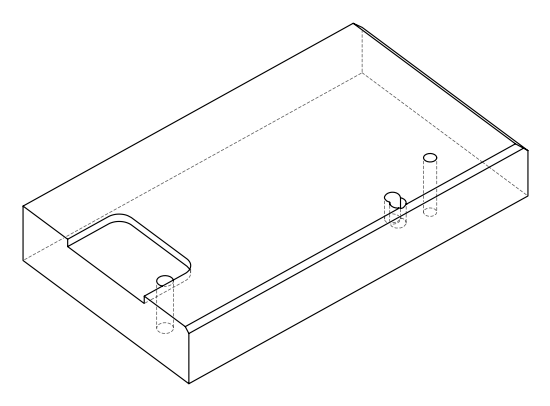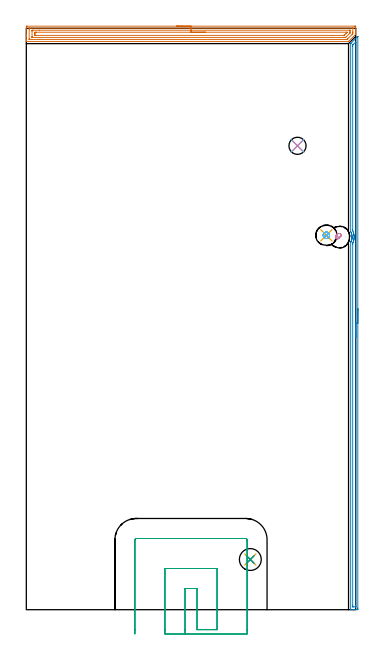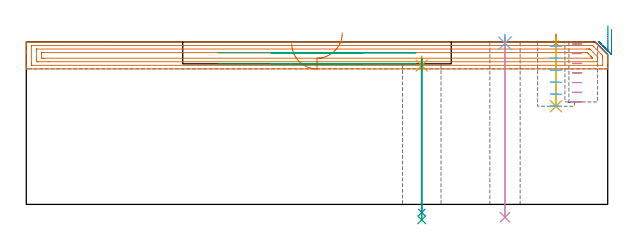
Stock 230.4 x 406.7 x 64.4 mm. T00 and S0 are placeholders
(PLAN: 12 operations, 7 tool changes, 18.7 min)
(1 AREA_MILL | FG_CHAMFER_SURFACE | UGT0205_001 | 7.58 min | 13189 mm3)
(2 AREA_MILL_1 | FG_CHAMFER_SURFACE_1 | UGT0205_001 | 6.57 min | 4970 mm3)
(3 MILL_SLOT | SLOT_PARTIAL_RECTANGULAR | UGT0201_006 | Follow Part, ap 7, ae 75% | 2.19 min | 58237 mm3)
(4 MILL_BLIND_HOLE_FROM_SOLID_MATERIAL | STEP1POCKET | NXT0201_013 | Spiral | 0.78 min | 4194 mm3)
(5 SPOT_DRILL | STEP1HOLE | NXT0321_9005460120000 | 0.03 min | 2 mm3)
(6 SPOT_DRILL_1 | STEP1HOLE_1 | NXT0321_9005460120000 | 0.03 min | 2 mm3)
(7 SPOT_DRILL_2 | STEP1POCKET_1 | NXT0321_9005460120000 | 0.03 min | 7 mm3)
(8 DRILL_THROUGH_HOLE_INTO_CENTER | STEP1HOLE | NXT0301_065 | 0.25 min | 3839 mm3)
(9 DRILL_TO_ENLARGE_THROUGH_HOLE | STEP1HOLE | UGT0301_283 | 0.26 min | 6372 mm3)
(10 DRILL_THROUGH_HOLE_INTO_CENTER_1 | STEP1HOLE_1 | UGT0301_515 | 0.29 min | 7257 mm3)
(11 DRILL_BLIND_HOLE_INTO_CENTER | STEP1POCKET_1 | UGT0301_515 | 0.11 min | 1914 mm3)
(12 MILL_ROUGH_BLIND_HOLE_CONTOUR | STEP1POCKET_1 | NXT0201_013 | Spiral | 0.57 min | 1201 mm3)
(TOOL UGT0205_001 | Chamfer Mill 20 x 3 x 45 deg. | D20 FL50 Z2)
(TOOL UGT0201_006 | End Mill 28 mm | D28 FL25 Z2)
(TOOL NXT0201_013 | ENDMILL 10mm | D10 FL30 Z4)
(TOOL NXT0321_9005460120000 | NC Spot Drill, 142deg, 12mm, Carbide, Uncoated | D12 PA142 FL30 Z2)
(TOOL NXT0301_065 | Carbide Drill 9.4mm [860.1-0940-075A1-MM 2214] | D9.4 PA140 FL98 Z2)
(TOOL UGT0301_283 | Twist Drill 15.3 mm | D15.3 PA118 FL120 Z2)
(TOOL UGT0301_515 | Carbide Drill 12.0 mm | D12 PA118 FL101 Z2)
(OP 1 AREA_MILL)
G17 G21 G94 G90
T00 M6
G54
G17 G0 G90 X105.2 Y408.2 S1061 M3
G43 Z74.4 H0
Z63.7
G94 G1 X105.238 Z62.828 F250.
X105.352 Z61.964
X105.541 Z61.112
X105.803 Z60.28
X106.137 Z59.474
X106.54 Z58.7
X107.009 Z57.964
X107.54 Z57.272
X108.129 Z56.629
X108.772 Z56.04
X109.464 Z55.508
X110.2 Z55.04
X110.974 Z54.637
X111.78 Z54.303
X112.612 Z54.041
X113.464 Z53.852
X114.328 Z53.738
X115.2 Z53.7
X229.311
X229.803 Y408.198 Z53.702
X230.289 Y408.194 Z53.703
X230.391 Y408.191 Z53.705
X230.4 Y407.712 Z54.183
Y405.944 Z55.95
Y405.36 Z56.537
Y405.06 Z56.836
Y404.476 Z57.421
Y404.176 Z57.719
Y403.577 Z58.322
Y403.007 Z58.892
X230.396 Y402.514 Z59.382
X230.39 Y402.492 Z59.404
X230.308 Y402.408 Z59.49
X230.249 Y402.348 Z59.55
X225.79 Y397.888 Z64.009
X225.452 Y397.553 Z64.345
X225.394 Y397.505 Z64.391
X225.344 Y397.5 Z64.4
X0.151
X0.008 Y397.503 Z64.388
X0. Y397.515 Z64.375
Y397.831 Z64.069
Y398.273 Z63.627
Y398.872 Z63.023
Y400.939 Z60.958
Y401.524 Z60.371
Y402.116 Z59.78
Y407.42 Z54.477
X0.003 Y407.712 Z54.185
X0.009 Y408.191 Z53.706
X0.111 Y408.194 Z53.704
X0.597 Y408.2 Z53.7
X115.2
Y406.786 Z55.114
X228.24 Y406.785 Z55.115
X228.329 Y406.784 Z55.116
X228.372 Y406.781 Z55.119
X228.387 Y406.779 Z55.121
X228.39 Y406.769 Z55.131
X228.395 Y406.67 Z55.23
X228.399 Y406.451 Z55.449
Y404.176 Z57.724
X228.398 Y403.801 Z58.099
X228.39 Y403.292 Z58.608
X228.376 Y402.938 Z58.962
X228.019 Y402.57 Z59.33
X227.938 Y402.488 Z59.412
X224.83 Y399.381 Z62.519
X224.452 Y399.005 Z62.895
X224.381 Y398.942 Z62.958
X224.352 Y398.921 Z62.979
X224.302 Y398.919 Z62.981
X224.197 Y398.916 Z62.984
X223.985 Y398.915 Z62.985
X223.56 Y398.914 Z62.986
X2.16 Y398.915 Z62.985
X2.071 Y398.916 Z62.984
X2.028 Y398.919 Z62.981
X2.013 Y398.921 Z62.979
X2.01 Y398.932 Z62.968
X2.005 Y399.03 Z62.87
X2.001 Y399.249 Z62.651
Y405.944 Z55.956
X2.002 Y406.319 Z55.581
X2.01 Y406.699 Z55.201
X2.019 Y406.779 Z55.121
X2.063 Y406.781 Z55.119
X2.169 Y406.784 Z55.116
X2.381 Y406.786 Z55.114
X2.424
X115.2
Y405.372 Z56.528
X226.236 Y405.371 Z56.529
X226.34 Y405.369 Z56.531
X226.377 Y405.367 Z56.533
X226.39 Y405.365 Z56.535
X226.393 Y405.331 Z56.569
X226.397 Y405.223 Z56.677
X226.399 Y405.06 Z56.84
X226.4 Y404.897 Z57.003
Y404.176 Z57.724
X226.399 Y404.014 Z57.886
X226.394 Y403.653 Z58.247
X226.39 Y403.473 Z58.427
X226.375 Y403.386 Z58.514
X226.29 Y403.292 Z58.608
X226.264 Y403.264 Z58.636
X223.56 Y400.56 Z61.34
X223.393 Y400.4 Z61.5
X223.334 Y400.345 Z61.555
X223.27 Y400.335 Z61.565
X222.979 Y400.331 Z61.569
X222.668 Y400.33 Z61.57
X222.09 Y400.329 Z61.571
X4.164
X4.06 Y400.331 Z61.569
X4.023 Y400.333 Z61.567
X4.01 Y400.335 Z61.565
X4.007 Y400.369 Z61.531
X4.003 Y400.477 Z61.423
X4.001 Y400.64 Z61.26
X4. Y400.803 Z61.097
Y404.339 Z57.561
X4.003 Y405.06 Z56.84
X4.005 Y405.218 Z56.682
X4.017 Y405.364 Z56.536
X4.164 Y405.366 Z56.534
X4.743 Y405.37 Z56.53
X9.058 Y405.372 Z56.528
X115.2
Y403.957 Z57.943
X224.185
X224.269 Y403.956 Z57.944
X224.341 Y403.954 Z57.946
X224.384 Y403.951 Z57.949
X224.39 Y403.935 Z57.965
X224.377 Y403.838 Z58.062
X224.294 Y403.749 Z58.151
X224.145 Y403.596 Z58.304
X223.843 Y403.292 Z58.608
X223.702 Y403.151 Z58.749
X222.668 Y402.118 Z59.782
X222.364 Y401.825 Z60.075
X222.275 Y401.75 Z60.15
X222.112 Y401.747 Z60.153
X221.776 Y401.744 Z60.156
X214.196 Y401.743 Z60.157
X6.619
X6.099 Y401.745 Z60.155
X6.043 Y401.747 Z60.153
X6.011 Y401.749 Z60.151
X6.008 Y401.789 Z60.111
X6.003 Y401.978 Z59.922
X6. Y402.356 Z59.544
Y403.241 Z58.659
Y403.292 Z58.608
X6.006 Y403.708 Z58.192
X6.01 Y403.916 Z57.985
X6.022 Y403.951 Z57.949
X6.073 Y403.953 Z57.947
X6.17 Y403.956 Z57.944
X6.84 Y403.957 Z57.943
X7.061
X115.2
X116.072 Z57.981
X116.937 Z58.095
X117.788 Z58.283
X118.62 Z58.546
X119.426 Z58.88
X120.2 Z59.282
X120.936 Z59.751
X121.628 Z60.282
X122.271 Z60.872
X122.86 Z61.515
X123.392 Z62.207
X123.86 Z62.943
X124.263 Z63.716
X124.597 Z64.522
X124.859 Z65.354
X125.048 Z66.206
X125.162 Z67.071
X125.2 Z67.943
G0 Z74.4
M5
M2
(OP 2 AREA_MILL_1)
G17 G21 G94 G90
T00 M6
G54
G17 G0 G90 X231.9 Y210.5 S1061 M3
G43 Z74.4 H0
Z69.4
G94 G1 Y210.462 Z68.528 F250.
Y210.348 Z67.664
Y210.159 Z66.812
Y209.897 Z65.98
Y209.563 Z65.174
Y209.16 Z64.4
Y208.692 Z63.664
Y208.161 Z62.972
Y207.571 Z62.329
Y206.928 Z61.74
Y206.236 Z61.208
Y205.5 Z60.74
Y204.726 Z60.337
Y203.92 Z60.003
Y203.088 Z59.741
Y202.237 Z59.552
Y201.372 Z59.438
Y200.5 Z59.4
Y1.197
X231.899 Y0.631 Z59.401
X231.897 Y0.306
X231.893 Y0.01 Z59.403
X231.58 Y0. Z59.716
X229.836 Z61.458
X228.45 Z62.846
X228.092 Z63.203
X227.163 Z64.137
X227.031 Y0.001 Z64.261
X227.002 Y0.002 Z64.29
X226.903 Y0.01 Z64.388
X226.9 Y0.184 Z64.4
Y256.839
X226.905 Y256.956 Z64.389
X226.909 Y256.975 Z64.385
X227.006 Y257.154 Z64.292
X227.062 Y257.259 Z64.238
X227.263 Y257.703 Z64.033
X227.275 Y257.733 Z64.02
X227.367 Y257.96 Z63.93
X227.444 Y258.153 Z63.85
X227.453 Y258.18 Z63.841
X227.511 Y258.352 Z63.788
X227.591 Y258.598 Z63.708
X227.658 Y258.858 Z63.641
X227.706 Y259.047 Z63.591
X227.779 Y259.431 Z63.516
X227.792 Y259.493 Z63.506
X227.795 Y259.513 Z63.503
X227.841 Y259.869 Z63.454
X227.85 Y259.941 Z63.443
X227.852 Y259.969 Z63.44
X227.874 Y260.232 Z63.42
X227.886 Y260.387 Z63.407
Y260.416 Z63.406
X227.893 Y260.54 Z63.404
X227.895 Y260.63 Z63.401
X227.897 Y260.78 Z63.402
Y260.786
X227.895 Y260.834 Z63.399
X227.891 Y260.863
X227.89 Y260.877
X227.889 Y260.944 Z63.408
Y260.952
X227.879 Y261.097 Z63.415
X227.869 Y261.282 Z63.429
X227.819 Y261.729 Z63.477
X227.744 Y262.177 Z63.556
X227.64 Y262.622 Z63.658
X227.631 Y262.652 Z63.666
X227.505 Y263.072 Z63.793
X227.495 Y263.099 Z63.803
X227.343 Y263.516 Z63.953
X227.184 Y263.884 Z64.116
X227.007 Y264.245 Z64.293
X226.901 Y264.442 Z64.399
X226.9 Y395.898 Z64.4
X226.904 Y395.995 Z64.389
X226.945 Y396.043 Z64.35
X227.157 Y396.257 Z64.143
X231.58 Y400.682 Z59.716
X231.715 Y400.816 Z59.583
X231.852 Y400.956 Z59.438
X231.892 Y400.985 Z59.398
X231.895 Y400.978 Z59.395
X231.9 Y400.851 Z59.4
Y200.5
X230.486 Z60.814
X230.485 Y2.648 Z60.815
X230.484 Y2.419 Z60.816
X230.48 Y2.087 Z60.82
X230.479 Y2.013 Z60.821
X230.381 Y2.007 Z60.919
X230.243 Y2.002 Z61.057
X228.964 Y2. Z62.336
X228.499 Y2.002 Z62.801
X228.355 Y2.007 Z62.945
X228.327 Y2.009 Z62.973
X228.321 Y2.06 Z62.979
X228.317 Y2.188 Z62.983
X228.315 Y2.419 Z62.985
X228.314 Y3.086 Z62.986
X228.315 Y255.498 Z62.985
X228.318 Y256.16 Z62.982
X228.321 Y256.277 Z62.979
X228.329 Y256.329 Z62.971
X228.353 Y256.392 Z62.947
X228.534 Y256.833 Z62.766
X228.714 Y257.286 Z62.586
X228.753 Y257.394 Z62.547
X228.779 Y257.475 Z62.521
X228.964 Y258.086 Z62.336
X228.983 Y258.16 Z62.317
X228.988 Y258.18 Z62.312
X229.074 Y258.57 Z62.226
X229.137 Y258.897 Z62.163
X229.169 Y259.075 Z62.131
X229.249 Y259.677 Z62.051
X229.272 Y259.969 Z62.028
X229.303 Y260.516 Z61.997
X229.305 Y260.863 Z61.995
X229.273 Y261.441 Z62.027
X229.242 Y261.758 Z62.058
X229.207 Y262.075 Z62.093
X229.145 Y262.466 Z62.155
X229.111 Y262.652 Z62.189
X228.964 Y263.317 Z62.336
X228.898 Y263.546 Z62.402
X228.869 Y263.644 Z62.431
X228.591 Y264.44 Z62.709
X228.321 Y265.099 Z62.979
X228.319 Y265.335 Z62.981
X228.315 Y266. Z62.985
X228.314 Y394.109 Z62.986
X228.316 Y394.774 Z62.984
X228.319 Y394.889 Z62.981
X228.321 Y394.942 Z62.979
X228.363 Y395.004 Z62.937
X228.664 Y395.311 Z62.636
X228.964 Y395.614 Z62.336
X230.142 Y396.792 Z61.158
X230.255 Y396.902 Z61.045
X230.434 Y397.073 Z60.866
X230.479 Y397.106 Z60.821
X230.482 Y397.024 Z60.818
X230.485 Y396.792 Z60.815
Y396.599
X230.486 Y200.5 Z60.814
Y199.629 Z60.852
Y198.764 Z60.966
Y197.912 Z61.155
Y197.08 Z61.417
Y196.274 Z61.751
Y195.5 Z62.154
Y194.764 Z62.623
Y194.072 Z63.154
Y193.429 Z63.743
Y192.84 Z64.386
Y192.309 Z65.078
Y191.84 Z65.814
Y191.437 Z66.588
Y191.103 Z67.394
Y190.841 Z68.226
Y190.652 Z69.078
Y190.538 Z69.943
Y190.5 Z70.814
G0 Z74.4
M5
M2
(OP 3 MILL_SLOT)
G17 G21 G94 G90
T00 M6
G54
G17 G0 G90 X111. Y-17. S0 M3
G43 Z74.4 H0
Z60.05
G94 G1 Y-14. F250.
Y14.8 F500.
X119.4
Y-14.
X133.4
Y28.8
X97.
Y-14.
Y-17. F250.
X154.4
Y-14.
Y48.9 F500.
G3 X153.5 Y49.8 R0.9
G1 X76.9
G3 X76. Y48.9 R0.9
G1 Y-14.
Y-17. F250.
G0 X111. Z55.7
G1 Y-14.
Y14.8 F500.
X119.4
Y-14.
X133.4
Y28.8
X97.
Y-14.
Y-17. F250.
X154.4
Y-14.
Y48.9 F500.
G3 X153.5 Y49.8 R0.9
G1 X76.9
G3 X76. Y48.9 R0.9
G1 Y-14.
Y-17. F250.
G0 Z74.4
M5
M2
(OP 4 MILL_BLIND_HOLE_FROM_SOLID_MATERIAL)
G17 G21 G94 G90
T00 M6
G54
G17 G0 G90 X218.9 Y260.7 S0 M3
G43 Z74.4 H0
Z63.571
G94 G3 X220.15 Y261.95 R1.25 F250.
X218.9 Y263.2 R1.25
X218.9 Y263.2 R-2.5
X216.4 Y260.7 R2.5
X217.65 Y259.45 R1.25
X218.9 Y260.7 R1.25
G0 Z59.743
G3 X220.15 Y261.95 R1.25
X218.9 Y263.2 R1.25
X218.9 Y263.2 R-2.5
X216.4 Y260.7 R2.5
X217.65 Y259.45 R1.25
X218.9 Y260.7 R1.25
G0 Z55.914
G3 X220.15 Y261.95 R1.25
X218.9 Y263.2 R1.25
X218.9 Y263.2 R-2.5
X216.4 Y260.7 R2.5
X217.65 Y259.45 R1.25
X218.9 Y260.7 R1.25
G0 Z52.086
G3 X220.15 Y261.95 R1.25
X218.9 Y263.2 R1.25
X218.9 Y263.2 R-2.5
X216.4 Y260.7 R2.5
X217.65 Y259.45 R1.25
X218.9 Y260.7 R1.25
G0 Z48.257
G3 X220.15 Y261.95 R1.25
X218.9 Y263.2 R1.25
X218.9 Y263.2 R-2.5
X216.4 Y260.7 R2.5
X217.65 Y259.45 R1.25
X218.9 Y260.7 R1.25
G0 Z44.429
G3 X220.15 Y261.95 R1.25
X218.9 Y263.2 R1.25
X218.9 Y263.2 R-2.5
X216.4 Y260.7 R2.5
X217.65 Y259.45 R1.25
X218.9 Y260.7 R1.25
G0 Z40.6
G3 X220.15 Y261.95 R1.25
X218.9 Y263.2 R1.25
X218.9 Y263.2 R-2.5
X216.4 Y260.7 R2.5
X217.65 Y259.45 R1.25
X218.9 Y260.7 R1.25
G0 Z74.4
M5
M2
(OP 5 SPOT_DRILL)
G17 G21 G94 G90
T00 M6
G54
G17 G0 G90 X156.7 Y35.1 S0 M3
G43 Z74.4 H0
G94 G81 G98 Z55.041 F250. R58.7
G80
M5
M2
(OP 6 SPOT_DRILL_1)
G17 G21 G94 G90
T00 M6
G54
G17 G0 G90 X189.7 Y324.5 S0 M3
G43 Z74.4 H0
G94 G81 G98 Z63.884 F250. R67.4
G80
M5
M2
(OP 7 SPOT_DRILL_2)
G17 G21 G94 G90
T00 M6
G54
G17 G0 G90 X209.9 Y261.9 S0 M3
G43 Z74.4 H0
G94 G81 G98 Z63.776 F250. R67.4
G80
M5
M2
(OP 8 DRILL_THROUGH_HOLE_INTO_CENTER)
G17 G21 G94 G90
T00 M6
G54
G17 G0 G90 X156.7 Y35.1 S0 M3
G43 Z74.4 H1
G94 G73 G98 Z-3.211 F250. Q8.416 R57.7
G80
M5
M2
(OP 9 DRILL_TO_ENLARGE_THROUGH_HOLE)
G17 G21 G94 G90
T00 M6
G54
G17 G0 G90 X156.7 Y35.1 S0 M3
G43 Z74.4 H0
G94 G73 G98 Z-6.097 F250. Q12.359 R57.7
G80
M5
M2
(OP 10 DRILL_THROUGH_HOLE_INTO_CENTER_1)
G17 G21 G94 G90
T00 M6
G54
G17 G0 G90 X189.7 Y324.5 S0 M3
G43 Z74.4 H0
G94 G73 G98 Z-5.105 F250. Q11.584 R66.4
G80
M5
M2
(OP 11 DRILL_BLIND_HOLE_INTO_CENTER)
G17 G21 G94 G90
T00 M6
G54
G17 G0 G90 X209.9 Y261.9 S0 M3
G43 Z74.4 H0
G94 G81 G98 Z38.9 F250. R66.4
G80
M5
M2
(OP 12 MILL_ROUGH_BLIND_HOLE_CONTOUR)
G17 G21 G94 G90
T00 M6
G54
G17 G0 G90 X209.9 Y261.9 S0 M3
G43 Z74.4 H0
Z62.65
G94 G3 X210.208 Y263.842 R0.996 F250.
X207.76 Y262.595 R1.942
X209.205 Y259.76 R2.25
X207.76 Y262.595 R-2.25
X208.482 Y261.178 R1.125
X209.9 Y261.9 R1.125
G0 Z57.9
G3 X210.208 Y263.842 R0.996
X207.76 Y262.595 R1.942
X209.205 Y259.76 R2.25
X207.76 Y262.595 R-2.25
X208.482 Y261.178 R1.125
X209.9 Y261.9 R1.125
G0 Z53.15
G3 X210.208 Y263.842 R0.996
X207.76 Y262.595 R1.942
X209.205 Y259.76 R2.25
X207.76 Y262.595 R-2.25
X208.482 Y261.178 R1.125
X209.9 Y261.9 R1.125
G0 Z48.4
G3 X210.208 Y263.842 R0.996
X207.76 Y262.595 R1.942
X209.205 Y259.76 R2.25
X207.76 Y262.595 R-2.25
X208.482 Y261.178 R1.125
X209.9 Y261.9 R1.125
G0 Z43.65
G3 X210.208 Y263.842 R0.996
X207.76 Y262.595 R1.942
X209.205 Y259.76 R2.25
X207.76 Y262.595 R-2.25
X208.482 Y261.178 R1.125
X209.9 Y261.9 R1.125
G0 Z38.9
G3 X210.208 Y263.842 R0.996
X207.76 Y262.595 R1.942
X209.205 Y259.76 R2.25
X207.76 Y262.595 R-2.25
X208.482 Y261.178 R1.125
X209.9 Y261.9 R1.125
G0 Z74.4
M5
M2
